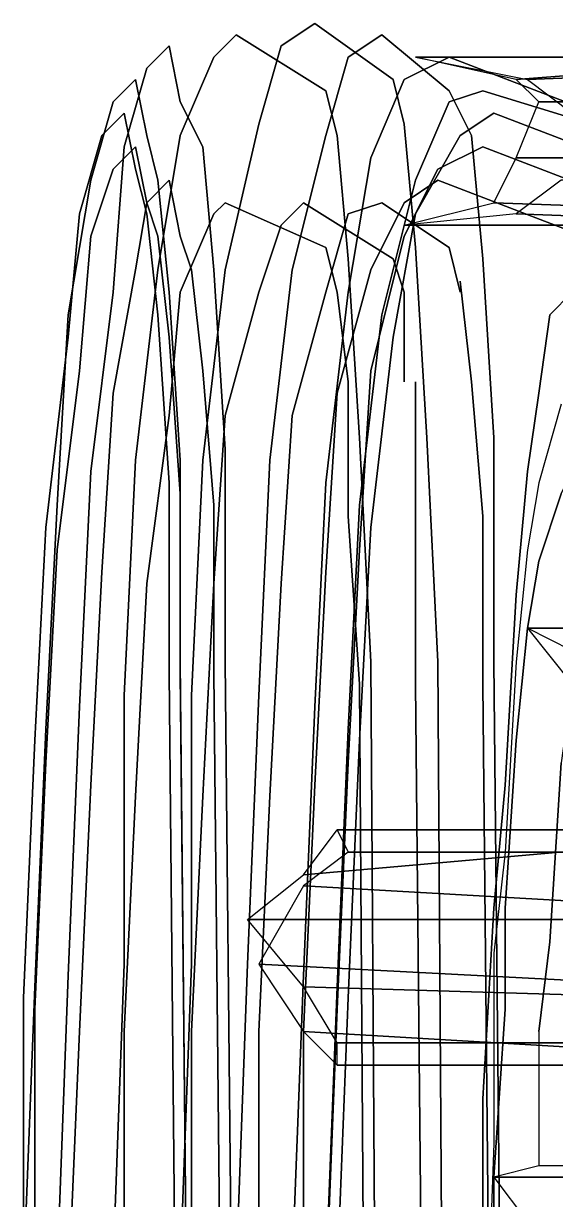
# Model space of a CAD drawing. Extents: x 2173.2 to 2198.9, y 1406.4 to 1430.7.
# Drawn here: x 2174.483 to 2175.968, y 1423.606 to 1426.887 of the extents above; entities that cross this region are included whole.
import ezdxf

# ---------------------------------------------------------------- set-up
doc = ezdxf.new("R2010")
doc.units = 0
doc.layers.add('SEAT', color=5, linetype='Continuous')

msp = doc.modelspace()

# ---------------------------------------------------------------- linework, layer by layer
at = {"layer": 'SEAT'}
for points, invisible_edges in [([(2175.2957, 1426.8874, 19.6562), (2175.202, 1426.8249, 18.8125), (2175.0145, 1426.7937, 18.8125), (2175.077, 1426.8562, 19.6875)], 10), ([(2175.5145, 1426.7312, 23.7188), (2175.2957, 1426.8874, 19.6562), (2175.077, 1426.8562, 19.6875), (2175.327, 1426.6999, 23.7188)], 10), ([(2175.4832, 1426.8562, 19.6562), (2175.3895, 1426.7937, 18.7812), (2175.202, 1426.8249, 18.8125), (2175.2957, 1426.8874, 19.6562)], 10), ([(2175.6707, 1426.6999, 23.6875), (2175.4832, 1426.8562, 19.6562), (2175.2957, 1426.8874, 19.6562), (2175.5145, 1426.7312, 23.7188)], 10), ([(2175.077, 1426.8562, 19.6875), (2175.0145, 1426.7937, 18.8125), (2174.827, 1426.7624, 18.8438), (2174.8895, 1426.8249, 19.6875)], 10), ([(2175.327, 1426.6999, 23.7188), (2175.077, 1426.8562, 19.6875), (2174.8895, 1426.8249, 19.6875), (2174.9207, 1426.6687, 23.75)], 10), ([(2175.6707, 1426.7937, 19.625), (2175.5457, 1426.7312, 18.7812), (2175.3895, 1426.7937, 18.7812), (2175.4832, 1426.8562, 19.6562)], 10), ([(2176.077, 1426.6374, 23.6562), (2175.6707, 1426.7937, 19.625), (2175.4832, 1426.8562, 19.6562), (2175.6707, 1426.6999, 23.6875)], 10), ([(2174.8895, 1426.8249, 19.6875), (2174.827, 1426.7624, 18.8438), (2174.7332, 1426.6687, 18.875), (2174.7957, 1426.7312, 19.6875)], 10), ([(2174.9207, 1426.6687, 23.75), (2174.8895, 1426.8249, 19.6875), (2174.7957, 1426.7312, 19.6875), (2174.827, 1426.5749, 23.75)], 10), ([(2175.202, 1426.8249, 18.8125), (2175.1395, 1426.6062, 17.9688), (2174.9207, 1426.5749, 18), (2175.0145, 1426.7937, 18.8125)], 10), ([(2175.3895, 1426.7937, 18.7812), (2175.327, 1426.5749, 17.9688), (2175.1395, 1426.6062, 17.9688), (2175.202, 1426.8249, 18.8125)], 10), ([(2175.0145, 1426.7937, 18.8125), (2174.9207, 1426.5749, 18), (2174.7645, 1426.5437, 18.0312), (2174.827, 1426.7624, 18.8438)], 10), ([(2175.5457, 1426.7312, 18.7812), (2175.452, 1426.5124, 17.9688), (2175.327, 1426.5749, 17.9688), (2175.3895, 1426.7937, 18.7812)], 10), ([(2175.7645, 1426.6999, 19.625), (2175.6707, 1426.6687, 18.8125), (2175.5457, 1426.7312, 18.7812), (2175.6707, 1426.7937, 19.625)], 10), ([(2176.1707, 1426.5749, 23.6562), (2175.7645, 1426.6999, 19.625), (2175.6707, 1426.7937, 19.625), (2176.077, 1426.6374, 23.6562)], 10), ([(2174.827, 1426.7624, 18.8438), (2174.7645, 1426.5437, 18.0312), (2174.6707, 1426.4499, 18.0625), (2174.7332, 1426.6687, 18.875)], 10), ([(2174.7957, 1426.7312, 19.6875), (2174.7332, 1426.6687, 18.875), (2174.702, 1426.5749, 18.875), (2174.7645, 1426.6374, 19.6875)], 10), ([(2174.827, 1426.5749, 23.75), (2174.7957, 1426.7312, 19.6875), (2174.7645, 1426.6374, 19.6875), (2174.7957, 1426.4812, 23.75)], 10), ([(2175.5457, 1426.6062, 24.3438), (2175.5145, 1426.7312, 23.7188), (2175.327, 1426.6999, 23.7188), (2175.3582, 1426.5749, 24.3438)], 10), ([(2175.6707, 1426.6687, 18.8125), (2175.577, 1426.4499, 18), (2175.452, 1426.5124, 17.9688), (2175.5457, 1426.7312, 18.7812)], 10), ([(2175.7332, 1426.5749, 24.3125), (2175.6707, 1426.6999, 23.6875), (2175.5145, 1426.7312, 23.7188), (2175.5457, 1426.6062, 24.3438)], 10), ([(2175.3582, 1426.5749, 24.3438), (2175.327, 1426.6999, 23.7188), (2174.9207, 1426.6687, 23.75), (2174.9832, 1426.5437, 24.3438)], 10), ([(2175.7957, 1426.6374, 19.625), (2175.702, 1426.5749, 18.8125), (2175.6707, 1426.6687, 18.8125), (2175.7645, 1426.6999, 19.625)], 10), ([(2176.1082, 1426.5124, 24.2812), (2176.077, 1426.6374, 23.6562), (2175.6707, 1426.6999, 23.6875), (2175.7332, 1426.5749, 24.3125)], 10), ([(2176.202, 1426.4812, 23.6562), (2175.7957, 1426.6374, 19.625), (2175.7645, 1426.6999, 19.625), (2176.1707, 1426.5749, 23.6562)], 10), ([(2174.7332, 1426.6687, 18.875), (2174.6707, 1426.4499, 18.0625), (2174.6395, 1426.3562, 18.0938), (2174.702, 1426.5749, 18.875)], 10), ([(2174.9832, 1426.5437, 24.3438), (2174.9207, 1426.6687, 23.75), (2174.827, 1426.5749, 23.75), (2174.8582, 1426.4499, 24.3125)], 10), ([(2175.702, 1426.5749, 18.8125), (2175.577, 1426.3562, 18.0312), (2175.577, 1426.4499, 18), (2175.6707, 1426.6687, 18.8125)], 10), ([(2174.7645, 1426.6374, 19.6875), (2174.702, 1426.5749, 18.875), (2174.7332, 1426.4812, 18.9062), (2174.7957, 1426.5437, 19.6875)], 10), ([(2174.7957, 1426.4812, 23.75), (2174.7645, 1426.6374, 19.6875), (2174.7957, 1426.5437, 19.6875), (2174.827, 1426.3874, 23.75)], 10), ([(2175.7645, 1426.5437, 19.625), (2175.6395, 1426.4812, 18.8438), (2175.702, 1426.5749, 18.8125), (2175.7957, 1426.6374, 19.625)], 10), ([(2176.1707, 1426.3874, 23.6562), (2175.7645, 1426.5437, 19.625), (2175.7957, 1426.6374, 19.625), (2176.202, 1426.4812, 23.6562)], 10), ([(2175.1395, 1426.6062, 17.9688), (2175.0457, 1426.1999, 17.1875), (2174.8582, 1426.1999, 17.2188), (2174.9207, 1426.5749, 18)], 10), ([(2175.327, 1426.5749, 17.9688), (2175.2332, 1426.1999, 17.1875), (2175.0457, 1426.1999, 17.1875), (2175.1395, 1426.6062, 17.9688)], 10), ([(2175.577, 1426.2624, 24.875), (2175.5457, 1426.6062, 24.3438), (2175.3582, 1426.5749, 24.3438), (2175.3895, 1426.2312, 24.875)], 10), ([(2175.7645, 1426.2312, 24.8438), (2175.7332, 1426.5749, 24.3125), (2175.5457, 1426.6062, 24.3438), (2175.577, 1426.2624, 24.875)], 10), ([(2174.702, 1426.5749, 18.875), (2174.6395, 1426.3562, 18.0938), (2174.6707, 1426.2937, 18.125), (2174.7332, 1426.4812, 18.9062)], 10), ([(2174.9207, 1426.5749, 18), (2174.8582, 1426.1999, 17.2188), (2174.7332, 1426.1374, 17.25), (2174.7645, 1426.5437, 18.0312)], 10), ([(2174.8582, 1426.4499, 24.3125), (2174.827, 1426.5749, 23.75), (2174.7957, 1426.4812, 23.75), (2174.827, 1426.3562, 24.2812)], 10), ([(2175.3895, 1426.2312, 24.875), (2175.3582, 1426.5749, 24.3438), (2174.9832, 1426.5437, 24.3438), (2175.0145, 1426.1999, 24.875)], 10), ([(2175.452, 1426.5124, 17.9688), (2175.3895, 1426.1374, 17.2188), (2175.2332, 1426.1999, 17.1875), (2175.327, 1426.5749, 17.9688)], 10), ([(2175.6395, 1426.4812, 18.8438), (2175.5457, 1426.2937, 18.0625), (2175.577, 1426.3562, 18.0312), (2175.702, 1426.5749, 18.8125)], 10), ([(2176.1707, 1426.1999, 24.7812), (2176.1395, 1426.5124, 24.2812), (2175.7332, 1426.5749, 24.3125), (2175.7645, 1426.2312, 24.8438)], 10), ([(2174.7645, 1426.5437, 18.0312), (2174.7332, 1426.1374, 17.25), (2174.6082, 1426.0749, 17.3125), (2174.6707, 1426.4499, 18.0625)], 10), ([(2174.7957, 1426.5437, 19.6875), (2174.7332, 1426.4812, 18.9062), (2174.827, 1426.3874, 18.9062), (2174.8895, 1426.4499, 19.6875)], 10), ([(2174.827, 1426.3874, 23.75), (2174.7957, 1426.5437, 19.6875), (2174.8895, 1426.4499, 19.6875), (2174.9207, 1426.2937, 23.7188)], 10), ([(2175.0145, 1426.1999, 24.875), (2174.9832, 1426.5437, 24.3438), (2174.8582, 1426.4499, 24.3125), (2174.8895, 1426.1374, 24.8125)], 10), ([(2175.6395, 1426.4499, 19.625), (2175.5457, 1426.3874, 18.8438), (2175.6395, 1426.4812, 18.8438), (2175.7645, 1426.5437, 19.625)], 10), ([(2176.0457, 1426.2937, 23.6562), (2175.6395, 1426.4499, 19.625), (2175.7645, 1426.5437, 19.625), (2176.1707, 1426.3874, 23.6562)], 10), ([(2175.577, 1426.4499, 18), (2175.4832, 1426.0749, 17.25), (2175.3895, 1426.1374, 17.2188), (2175.452, 1426.5124, 17.9688)], 10), ([(2174.7332, 1426.4812, 18.9062), (2174.6707, 1426.2937, 18.125), (2174.7957, 1426.1999, 18.1562), (2174.827, 1426.3874, 18.9062)], 10), ([(2174.827, 1426.3562, 24.2812), (2174.7957, 1426.4812, 23.75), (2174.827, 1426.3874, 23.75), (2174.8582, 1426.2937, 24.25)], 10), ([(2175.5457, 1426.3874, 18.8438), (2175.452, 1426.1999, 18.0938), (2175.5457, 1426.2937, 18.0625), (2175.6395, 1426.4812, 18.8438)], 10), ([(2174.6707, 1426.4499, 18.0625), (2174.6082, 1426.0749, 17.3125), (2174.6082, 1426.0124, 17.375), (2174.6395, 1426.3562, 18.0938)], 10), ([(2174.8895, 1426.4499, 19.6875), (2174.827, 1426.3874, 18.9062), (2175.0145, 1426.3562, 18.9062), (2175.0457, 1426.3874, 19.6562)], 10), ([(2174.8895, 1426.1374, 24.8125), (2174.8582, 1426.4499, 24.3125), (2174.827, 1426.3562, 24.2812), (2174.8582, 1426.0749, 24.7812)], 10), ([(2174.9207, 1426.2937, 23.7188), (2174.8895, 1426.4499, 19.6875), (2175.0457, 1426.3874, 19.6562), (2175.327, 1426.2624, 23.6875)], 10), ([(2175.4832, 1426.3874, 19.625), (2175.3895, 1426.3562, 18.875), (2175.5457, 1426.3874, 18.8438), (2175.6395, 1426.4499, 19.625)], 10), ([(2175.577, 1426.3562, 18.0312), (2175.5145, 1426.0124, 17.3125), (2175.4832, 1426.0749, 17.25), (2175.577, 1426.4499, 18)], 10), ([(2175.6707, 1426.2624, 23.6875), (2175.4832, 1426.3874, 19.625), (2175.6395, 1426.4499, 19.625), (2176.0457, 1426.2937, 23.6562)], 10), ([(2174.827, 1426.3874, 18.9062), (2174.7957, 1426.1999, 18.1562), (2174.9207, 1426.1374, 18.1562), (2175.0145, 1426.3562, 18.9062)], 10), ([(2174.8582, 1426.2937, 24.25), (2174.827, 1426.3874, 23.75), (2174.9207, 1426.2937, 23.7188), (2174.952, 1426.1999, 24.2188)], 10), ([(2175.0457, 1426.3874, 19.6562), (2175.0145, 1426.3562, 18.9062), (2175.202, 1426.3249, 18.875), (2175.2645, 1426.3874, 19.6562)], 10), ([(2175.327, 1426.2624, 23.6875), (2175.0457, 1426.3874, 19.6562), (2175.2645, 1426.3874, 19.6562), (2175.5145, 1426.2312, 23.6875)], 10), ([(2175.2645, 1426.3874, 19.6562), (2175.202, 1426.3249, 18.875), (2175.3895, 1426.3562, 18.875), (2175.4832, 1426.3874, 19.625)], 10), ([(2175.5145, 1426.2312, 23.6875), (2175.2645, 1426.3874, 19.6562), (2175.4832, 1426.3874, 19.625), (2175.6707, 1426.2624, 23.6875)], 10), ([(2175.3895, 1426.3562, 18.875), (2175.327, 1426.1374, 18.125), (2175.452, 1426.1999, 18.0938), (2175.5457, 1426.3874, 18.8438)], 10), ([(2174.6395, 1426.3562, 18.0938), (2174.6082, 1426.0124, 17.375), (2174.6395, 1425.9187, 17.4062), (2174.6707, 1426.2937, 18.125)], 10), ([(2174.8582, 1426.0749, 24.7812), (2174.827, 1426.3562, 24.2812), (2174.8582, 1426.2937, 24.25), (2174.8895, 1426.0124, 24.7188)], 10), ([(2175.0145, 1426.3562, 18.9062), (2174.9207, 1426.1374, 18.1562), (2175.1395, 1426.1374, 18.1562), (2175.202, 1426.3249, 18.875)], 10), ([(2175.202, 1426.3249, 18.875), (2175.1395, 1426.1374, 18.1562), (2175.327, 1426.1374, 18.125), (2175.3895, 1426.3562, 18.875)], 10), ([(2175.5457, 1426.2937, 18.0625), (2175.452, 1425.9187, 17.3438), (2175.5145, 1426.0124, 17.3125), (2175.577, 1426.3562, 18.0312)], 10), ([(2174.6707, 1426.2937, 18.125), (2174.6395, 1425.9187, 17.4062), (2174.7332, 1425.8562, 17.4375), (2174.7957, 1426.1999, 18.1562)], 10), ([(2174.8895, 1426.0124, 24.7188), (2174.8582, 1426.2937, 24.25), (2174.952, 1426.1999, 24.2188), (2174.9832, 1425.9187, 24.625)], 10), ([(2174.952, 1426.1999, 24.2188), (2174.9207, 1426.2937, 23.7188), (2175.327, 1426.2624, 23.6875), (2175.3582, 1426.1374, 24.1562)], 10), ([(2175.3582, 1426.1374, 24.1562), (2175.327, 1426.2624, 23.6875), (2175.5145, 1426.2312, 23.6875), (2175.5457, 1426.1374, 24.1562)], 10), ([(2175.452, 1426.1999, 18.0938), (2175.3582, 1425.8562, 17.4062), (2175.452, 1425.9187, 17.3438), (2175.5457, 1426.2937, 18.0625)], 10), ([(2175.6082, 1425.7312, 25.2812), (2175.577, 1426.2624, 24.875), (2175.3895, 1426.2312, 24.875), (2175.4207, 1425.7312, 25.2812)], 10), ([(2175.5457, 1426.1374, 24.1562), (2175.5145, 1426.2312, 23.6875), (2175.6707, 1426.2624, 23.6875), (2175.702, 1426.1374, 24.1562)], 10), ([(2175.7957, 1425.7312, 25.25), (2175.7645, 1426.2312, 24.8438), (2175.577, 1426.2624, 24.875), (2175.6082, 1425.7312, 25.2812)], 10), ([(2175.702, 1426.1374, 24.1562), (2175.6707, 1426.2624, 23.6875), (2176.0457, 1426.2937, 23.6562), (2176.1082, 1426.1999, 24.125)], 10), ([(2175.4207, 1425.7312, 25.2812), (2175.3895, 1426.2312, 24.875), (2175.0145, 1426.1999, 24.875), (2175.0457, 1425.6999, 25.25)], 10), ([(2176.1707, 1425.6999, 25.1562), (2176.1707, 1426.1999, 24.7812), (2175.7645, 1426.2312, 24.8438), (2175.7957, 1425.7312, 25.25)], 10), ([(2174.8582, 1426.1999, 17.2188), (2174.7957, 1425.6687, 16.5312), (2174.6707, 1425.6374, 16.5938), (2174.7332, 1426.1374, 17.25)], 10), ([(2174.7957, 1426.1999, 18.1562), (2174.7332, 1425.8562, 17.4375), (2174.8895, 1425.7937, 17.4688), (2174.9207, 1426.1374, 18.1562)], 10), ([(2175.0457, 1426.1999, 17.1875), (2174.9832, 1425.6687, 16.5312), (2174.7957, 1425.6687, 16.5312), (2174.8582, 1426.1999, 17.2188)], 10), ([(2175.0457, 1425.6999, 25.25), (2175.0145, 1426.1999, 24.875), (2174.8895, 1426.1374, 24.8125), (2174.9207, 1425.6687, 25.1875)], 10), ([(2174.9832, 1425.9187, 24.625), (2174.952, 1426.1999, 24.2188), (2175.3582, 1426.1374, 24.1562), (2175.3895, 1425.8874, 24.5625)], 10), ([(2175.2332, 1426.1999, 17.1875), (2175.1707, 1425.6687, 16.5312), (2174.9832, 1425.6687, 16.5312), (2175.0457, 1426.1999, 17.1875)], 10), ([(2175.3895, 1426.1374, 17.2188), (2175.327, 1425.6062, 16.5625), (2175.1707, 1425.6687, 16.5312), (2175.2332, 1426.1999, 17.1875)], 10), ([(2175.327, 1426.1374, 18.125), (2175.2332, 1425.7937, 17.4375), (2175.3582, 1425.8562, 17.4062), (2175.452, 1426.1999, 18.0938)], 10), ([(2175.7332, 1425.8874, 24.5625), (2175.702, 1426.1687, 24.1562), (2176.1082, 1426.1999, 24.125), (2176.1082, 1425.9187, 24.5625)], 10), ([(2175.5457, 1425.8874, 24.5625), (2175.5457, 1426.1374, 24.1562), (2175.702, 1426.1687, 24.1562), (2175.7332, 1425.8874, 24.5625)], 10), ([(2174.7332, 1426.1374, 17.25), (2174.6707, 1425.6374, 16.5938), (2174.577, 1425.5437, 16.6562), (2174.6082, 1426.0749, 17.3125)], 10), ([(2174.9207, 1425.6687, 25.1875), (2174.8895, 1426.1374, 24.8125), (2174.8582, 1426.0749, 24.7812), (2174.8895, 1425.6062, 25.0938)], 10), ([(2174.9207, 1426.1374, 18.1562), (2174.8895, 1425.7937, 17.4688), (2175.0457, 1425.7937, 17.4688), (2175.1395, 1426.1374, 18.1562)], 10), ([(2175.1395, 1426.1374, 18.1562), (2175.0457, 1425.7937, 17.4688), (2175.2332, 1425.7937, 17.4375), (2175.327, 1426.1374, 18.125)], 10), ([(2175.4832, 1426.0749, 17.25), (2175.4207, 1425.5437, 16.5938), (2175.327, 1425.6062, 16.5625), (2175.3895, 1426.1374, 17.2188)], 10), ([(2175.3895, 1425.8874, 24.5625), (2175.3582, 1426.1374, 24.1562), (2175.5457, 1426.1374, 24.1562), (2175.5457, 1425.8874, 24.5625)], 10), ([(2175.952, 1426.0749, 18.7812), (2175.9832, 1425.5749, 18.8438), (2176.0145, 1425.6374, 19.3438), (2176.0145, 1426.1374, 19.375)], 5), ([(2176.452, 1426.0749, 18.75), (2175.952, 1426.0749, 18.7812), (2176.0145, 1426.1374, 19.375), (2176.5145, 1426.1374, 19.3438)], 5), ([(2174.6082, 1426.0749, 17.3125), (2174.577, 1425.5437, 16.6562), (2174.5457, 1425.4812, 16.7188), (2174.6082, 1426.0124, 17.375)], 10), ([(2174.8895, 1425.6062, 25.0938), (2174.8582, 1426.0749, 24.7812), (2174.8895, 1426.0124, 24.7188), (2174.9207, 1425.5749, 25.0312)], 10), ([(2175.5145, 1426.0124, 17.3125), (2175.452, 1425.4812, 16.6562), (2175.4207, 1425.5437, 16.5938), (2175.4832, 1426.0749, 17.25)], 10), ([(2175.9207, 1425.8562, 18.0625), (2175.9207, 1425.3874, 18.2188), (2175.9832, 1425.5749, 18.8438), (2175.952, 1426.0749, 18.7812)], 5), ([(2176.4207, 1425.8562, 18.0312), (2175.9207, 1425.8562, 18.0625), (2175.952, 1426.0749, 18.7812), (2176.452, 1426.0749, 18.75)], 5), ([(2174.6082, 1426.0124, 17.375), (2174.5457, 1425.4812, 16.7188), (2174.577, 1425.4187, 16.7812), (2174.6395, 1425.9187, 17.4062)], 10), ([(2174.9207, 1425.5749, 25.0312), (2174.8895, 1426.0124, 24.7188), (2174.9832, 1425.9187, 24.625), (2175.0145, 1425.5437, 24.9375)], 10), ([(2175.452, 1425.9187, 17.3438), (2175.4207, 1425.4187, 16.7188), (2175.452, 1425.4812, 16.6562), (2175.5145, 1426.0124, 17.3125)], 10), ([(2174.6395, 1425.9187, 17.4062), (2174.577, 1425.4187, 16.7812), (2174.702, 1425.3562, 16.8438), (2174.7332, 1425.8562, 17.4375)], 10), ([(2175.0145, 1425.5437, 24.9375), (2174.9832, 1425.9187, 24.625), (2175.3895, 1425.8874, 24.5625), (2175.3895, 1425.5124, 24.875)], 10), ([(2175.3582, 1425.8562, 17.4062), (2175.327, 1425.3562, 16.7812), (2175.4207, 1425.4187, 16.7188), (2175.452, 1425.9187, 17.3438)], 10), ([(2175.7645, 1425.5124, 24.8438), (2175.7332, 1425.8874, 24.5625), (2176.1082, 1425.9187, 24.5625), (2176.1395, 1425.5437, 24.8438)], 10), ([(2175.3895, 1425.5124, 24.875), (2175.3895, 1425.8874, 24.5625), (2175.577, 1425.8874, 24.5625), (2175.577, 1425.5124, 24.8438)], 10), ([(2175.577, 1425.5124, 24.8438), (2175.577, 1425.8874, 24.5625), (2175.7332, 1425.8874, 24.5625), (2175.7645, 1425.5124, 24.8438)], 10), ([(2174.7332, 1425.8562, 17.4375), (2174.702, 1425.3562, 16.8438), (2174.827, 1425.3249, 16.875), (2174.8895, 1425.7937, 17.4688)], 10), ([(2175.2332, 1425.7937, 17.4375), (2175.202, 1425.3249, 16.8438), (2175.327, 1425.3562, 16.7812), (2175.3582, 1425.8562, 17.4062)], 10), ([(2176.3895, 1425.6374, 17.5938), (2175.8895, 1425.6374, 17.625), (2175.9207, 1425.8562, 18.0625), (2176.4207, 1425.8562, 18.0312)], 5), ([(2175.8895, 1425.6374, 17.625), (2175.8895, 1425.1999, 17.8438), (2175.9207, 1425.3874, 18.2188), (2175.9207, 1425.8562, 18.0625)], 5), ([(2175.9207, 1425.6062, 18.125), (2175.9207, 1425.3874, 18.2188), (2175.9832, 1425.5749, 18.8438), (2175.9832, 1425.8249, 18.8125)], 5), ([(2174.8895, 1425.7937, 17.4688), (2174.827, 1425.3249, 16.875), (2175.0145, 1425.3249, 16.875), (2175.0457, 1425.7937, 17.4688)], 10), ([(2175.0457, 1425.7937, 17.4688), (2175.0145, 1425.3249, 16.875), (2175.202, 1425.3249, 16.8438), (2175.2332, 1425.7937, 17.4375)], 10), ([(2175.452, 1425.1062, 25.4688), (2175.4207, 1425.7312, 25.2812), (2175.0457, 1425.6999, 25.25), (2175.0457, 1425.1062, 25.4375)], 10), ([(2175.6395, 1425.1062, 25.4688), (2175.6082, 1425.7312, 25.2812), (2175.4207, 1425.7312, 25.2812), (2175.452, 1425.1062, 25.4688)], 10), ([(2175.7957, 1425.1062, 25.4375), (2175.7957, 1425.7312, 25.25), (2175.6082, 1425.7312, 25.2812), (2175.6395, 1425.1062, 25.4688)], 10), ([(2176.202, 1425.1062, 25.3438), (2176.1707, 1425.6999, 25.1562), (2175.7957, 1425.7312, 25.25), (2175.7957, 1425.1062, 25.4375)], 10), ([(2175.0457, 1425.1062, 25.4375), (2175.0457, 1425.6999, 25.25), (2174.9207, 1425.6687, 25.1875), (2174.9207, 1425.1062, 25.3438)], 10), ([(2174.7957, 1425.6687, 16.5312), (2174.7645, 1425.0124, 16), (2174.6395, 1424.9812, 16.0312), (2174.6707, 1425.6374, 16.5938)], 10), ([(2174.9832, 1425.6687, 16.5312), (2174.952, 1425.0124, 15.9688), (2174.7645, 1425.0124, 16), (2174.7957, 1425.6687, 16.5312)], 10), ([(2174.9207, 1425.1062, 25.3438), (2174.9207, 1425.6687, 25.1875), (2174.8895, 1425.6062, 25.0938), (2174.8895, 1425.0749, 25.2812)], 10), ([(2175.1707, 1425.6687, 16.5312), (2175.1395, 1425.0124, 15.9688), (2174.952, 1425.0124, 15.9688), (2174.9832, 1425.6687, 16.5312)], 10), ([(2175.327, 1425.6062, 16.5625), (2175.2957, 1424.9812, 16), (2175.1395, 1425.0124, 15.9688), (2175.1707, 1425.6687, 16.5312)], 10), ([(2174.6707, 1425.6374, 16.5938), (2174.6395, 1424.9812, 16.0312), (2174.5457, 1424.9187, 16.125), (2174.577, 1425.5437, 16.6562)], 10), ([(2174.8895, 1425.0749, 25.2812), (2174.8895, 1425.6062, 25.0938), (2174.9207, 1425.5749, 25.0312), (2174.9207, 1425.0749, 25.1875)], 10), ([(2175.4207, 1425.5437, 16.5938), (2175.3895, 1424.9187, 16.0625), (2175.2957, 1424.9812, 16), (2175.327, 1425.6062, 16.5625)], 10), ([(2175.8582, 1425.2937, 17.1562), (2175.8582, 1424.8874, 17.4375), (2175.8895, 1425.1999, 17.8438), (2175.8895, 1425.6374, 17.625)], 5), ([(2176.3582, 1425.2937, 17.125), (2175.8582, 1425.2937, 17.1562), (2175.8895, 1425.6374, 17.625), (2176.3895, 1425.6374, 17.5938)], 5), ([(2175.8895, 1425.4187, 17.75), (2175.8895, 1425.1999, 17.8438), (2175.9207, 1425.3874, 18.2188), (2175.9207, 1425.6062, 18.125)], 5), ([(2174.9207, 1425.0749, 25.1875), (2174.9207, 1425.5749, 25.0312), (2175.0145, 1425.5437, 24.9375), (2175.0145, 1425.0749, 25.0938)], 10), ([(2175.9207, 1425.3874, 18.2188), (2177.4207, 1425.3874, 18.0938), (2177.452, 1425.5749, 18.75), (2175.9832, 1425.5749, 18.8438)], 5), ([(2175.9207, 1425.3874, 18.2188), (2175.9832, 1425.5749, 18.8438), (2196.2332, 1425.5749, 18.8438), (2196.2645, 1425.3874, 18.2188)], 10), ([(2176.077, 1425.4812, 18.875), (2175.9832, 1425.5749, 18.8438), (2175.9207, 1425.3874, 18.2188), (2176.0145, 1425.2937, 18.25)], 5), ([(2174.577, 1425.5437, 16.6562), (2174.5457, 1424.9187, 16.125), (2174.5145, 1424.8874, 16.1875), (2174.5457, 1425.4812, 16.7188)], 10), ([(2175.0145, 1425.0749, 25.0938), (2175.0145, 1425.5437, 24.9375), (2175.3895, 1425.5124, 24.875), (2175.4207, 1425.0437, 25)], 10), ([(2175.452, 1425.4812, 16.6562), (2175.4207, 1424.8874, 16.125), (2175.3895, 1424.9187, 16.0625), (2175.4207, 1425.5437, 16.5938)], 10), ([(2175.7645, 1425.0437, 24.9688), (2175.7645, 1425.5124, 24.8438), (2176.1395, 1425.5437, 24.8438), (2176.1395, 1425.0749, 25)], 10), ([(2175.4207, 1425.0437, 25), (2175.3895, 1425.5124, 24.875), (2175.577, 1425.5124, 24.8438), (2175.577, 1425.0437, 24.9688)], 10), ([(2175.577, 1425.0437, 24.9688), (2175.577, 1425.5124, 24.8438), (2175.7645, 1425.5124, 24.8438), (2175.7645, 1425.0437, 24.9688)], 10), ([(2174.5457, 1425.4812, 16.7188), (2174.5145, 1424.8874, 16.1875), (2174.5457, 1424.8249, 16.25), (2174.577, 1425.4187, 16.7812)], 10), ([(2175.4207, 1425.4187, 16.7188), (2175.3895, 1424.8249, 16.2188), (2175.4207, 1424.8874, 16.125), (2175.452, 1425.4812, 16.6562)], 10), ([(2174.577, 1425.4187, 16.7812), (2174.5457, 1424.8249, 16.25), (2174.6707, 1424.7624, 16.3438), (2174.702, 1425.3562, 16.8438)], 10), ([(2175.327, 1425.3562, 16.7812), (2175.2957, 1424.7624, 16.2812), (2175.3895, 1424.8249, 16.2188), (2175.4207, 1425.4187, 16.7188)], 10), ([(2175.8582, 1425.1062, 17.3125), (2175.8582, 1424.8874, 17.4375), (2175.8895, 1425.1999, 17.8438), (2175.8895, 1425.4187, 17.75)], 5), ([(2175.8895, 1425.1999, 17.8438), (2177.3895, 1425.1999, 17.75), (2177.4207, 1425.3874, 18.0938), (2175.9207, 1425.3874, 18.2188)], 5), ([(2196.2645, 1425.3874, 18.2188), (2196.2957, 1425.1999, 17.8438), (2175.8895, 1425.1999, 17.8438), (2175.9207, 1425.3874, 18.2188)], 8), ([(2175.9207, 1425.3874, 18.2188), (2176.0145, 1425.2937, 18.25), (2176.0145, 1425.1374, 18), (2175.8895, 1425.1999, 17.8438)], 1), ([(2174.702, 1425.3562, 16.8438), (2174.6707, 1424.7624, 16.3438), (2174.7957, 1424.7312, 16.375), (2174.827, 1425.3249, 16.875)], 10), ([(2175.202, 1425.3249, 16.8438), (2175.1707, 1424.7312, 16.3438), (2175.2957, 1424.7624, 16.2812), (2175.327, 1425.3562, 16.7812)], 10), ([(2174.827, 1425.3249, 16.875), (2174.7957, 1424.7312, 16.375), (2174.9832, 1424.7312, 16.375), (2175.0145, 1425.3249, 16.875)], 10), ([(2175.0145, 1425.3249, 16.875), (2174.9832, 1424.7312, 16.375), (2175.1707, 1424.7312, 16.3438), (2175.202, 1425.3249, 16.8438)], 10), ([(2176.327, 1424.7624, 16.5625), (2175.827, 1424.7624, 16.625), (2175.8582, 1425.2937, 17.1562), (2176.3582, 1425.2937, 17.125)], 5), ([(2175.827, 1424.7624, 16.625), (2175.827, 1424.4187, 16.9688), (2175.8582, 1424.8874, 17.4375), (2175.8582, 1425.2937, 17.1562)], 5), ([(2175.8582, 1424.8874, 17.4375), (2177.3582, 1424.8874, 17.3438), (2177.3895, 1425.1999, 17.75), (2175.8895, 1425.1999, 17.8438)], 5), ([(2175.8582, 1424.8874, 17.4375), (2175.8895, 1425.1999, 17.8438), (2196.2957, 1425.1999, 17.8438), (2196.327, 1424.8874, 17.4375)], 8), ([(2175.8895, 1425.1999, 17.8438), (2176.0145, 1425.0437, 17.8438), (2175.9832, 1424.8249, 17.5), (2175.8582, 1424.8874, 17.4375)], 4), ([(2175.0145, 1415.6687, 26.5), (2174.9207, 1425.1062, 25.3438), (2174.8895, 1425.0749, 25.2812), (2174.9832, 1415.6687, 26.4375)], 10), ([(2175.1395, 1415.6687, 26.5938), (2175.0457, 1425.1062, 25.4375), (2174.9207, 1425.1062, 25.3438), (2175.0145, 1415.6687, 26.5)], 10), ([(2175.5145, 1415.6999, 26.625), (2175.452, 1425.1062, 25.4688), (2175.0457, 1425.1062, 25.4375), (2175.1395, 1415.6687, 26.5938)], 10), ([(2175.6395, 1425.1062, 25.4688), (2175.452, 1425.1062, 25.4688), (2175.5145, 1415.6999, 26.625), (2175.702, 1415.6999, 26.625)], 5), ([(2175.8895, 1415.6999, 26.5938), (2175.7957, 1425.1062, 25.4375), (2175.6395, 1425.1062, 25.4688), (2175.702, 1415.6999, 26.625)], 10), ([(2176.2645, 1415.6687, 26.5), (2176.202, 1425.1062, 25.3438), (2175.7957, 1425.1062, 25.4375), (2175.8895, 1415.6999, 26.5938)], 10), ([(2175.827, 1424.5749, 16.7812), (2175.827, 1424.4187, 16.9688), (2175.8582, 1424.8874, 17.4375), (2175.8582, 1425.1062, 17.3125)], 5), ([(2174.9832, 1415.6687, 26.4375), (2174.8895, 1425.0749, 25.2812), (2174.9207, 1425.0749, 25.1875), (2175.0145, 1415.6374, 26.3438)], 10), ([(2175.0145, 1415.6374, 26.3438), (2174.9207, 1425.0749, 25.1875), (2175.0145, 1425.0749, 25.0938), (2175.1082, 1415.6374, 26.25)], 10), ([(2175.1082, 1415.6374, 26.25), (2175.0145, 1425.0749, 25.0938), (2175.4207, 1425.0437, 25), (2175.4832, 1415.6374, 26.1562)], 10), ([(2175.8582, 1415.6374, 26.125), (2175.7645, 1425.0437, 24.9688), (2176.1395, 1425.0749, 25), (2176.2332, 1415.6374, 26.1562)], 10), ([(2175.4832, 1415.6374, 26.1562), (2175.4207, 1425.0437, 25), (2175.577, 1425.0437, 24.9688), (2175.6707, 1415.6374, 26.125)], 10), ([(2175.6707, 1415.6374, 26.125), (2175.577, 1425.0437, 24.9688), (2175.7645, 1425.0437, 24.9688), (2175.8582, 1415.6374, 26.125)], 10), ([(2174.7645, 1425.0124, 16), (2174.7645, 1424.2624, 15.5625), (2174.6082, 1424.2312, 15.625), (2174.6395, 1424.9812, 16.0312)], 10), ([(2174.952, 1425.0124, 15.9688), (2174.952, 1424.2624, 15.5312), (2174.7645, 1424.2624, 15.5625), (2174.7645, 1425.0124, 16)], 10), ([(2175.1395, 1425.0124, 15.9688), (2175.1082, 1424.2624, 15.5312), (2174.952, 1424.2624, 15.5312), (2174.952, 1425.0124, 15.9688)], 10), ([(2175.2957, 1424.9812, 16), (2175.2645, 1424.2312, 15.5938), (2175.1082, 1424.2624, 15.5312), (2175.1395, 1425.0124, 15.9688)], 10), ([(2174.6395, 1424.9812, 16.0312), (2174.6082, 1424.2312, 15.625), (2174.5145, 1424.1999, 15.7188), (2174.5457, 1424.9187, 16.125)], 10), ([(2175.3895, 1424.9187, 16.0625), (2175.3582, 1424.1999, 15.6562), (2175.2645, 1424.2312, 15.5938), (2175.2957, 1424.9812, 16)], 10), ([(2174.5457, 1424.9187, 16.125), (2174.5145, 1424.1999, 15.7188), (2174.4832, 1424.1687, 15.7812), (2174.5145, 1424.8874, 16.1875)], 10), ([(2175.4207, 1424.8874, 16.125), (2175.3895, 1424.1687, 15.7188), (2175.3582, 1424.1999, 15.6562), (2175.3895, 1424.9187, 16.0625)], 10), ([(2174.5145, 1424.8874, 16.1875), (2174.4832, 1424.1687, 15.7812), (2174.5145, 1424.1374, 15.875), (2174.5457, 1424.8249, 16.25)], 10), ([(2175.3895, 1424.8249, 16.2188), (2175.3582, 1424.1374, 15.8125), (2175.3895, 1424.1687, 15.7188), (2175.4207, 1424.8874, 16.125)], 10), ([(2175.827, 1424.4187, 16.9688), (2177.327, 1424.4187, 16.875), (2177.3582, 1424.8874, 17.3438), (2175.8582, 1424.8874, 17.4375)], 5), ([(2175.827, 1424.4187, 16.9688), (2175.8582, 1424.8874, 17.4375), (2196.327, 1424.8874, 17.4375), (2196.3582, 1424.4187, 16.9688)], 10), ([(2175.9832, 1424.8249, 17.5), (2175.8582, 1424.8874, 17.4375), (2175.827, 1424.4187, 16.9688), (2175.952, 1424.3249, 17.0312)], 5), ([(2174.5457, 1424.8249, 16.25), (2174.5145, 1424.1374, 15.875), (2174.6395, 1424.0749, 15.9375), (2174.6707, 1424.7624, 16.3438)], 10), ([(2175.2957, 1424.7624, 16.2812), (2175.2645, 1424.0749, 15.9062), (2175.3582, 1424.1374, 15.8125), (2175.3895, 1424.8249, 16.2188)], 10), ([(2175.9832, 1424.8249, 17.5), (2175.952, 1424.3249, 17.0312), (2196.2645, 1424.3249, 17.0312), (2196.2332, 1424.8249, 17.5)], 10), ([(2174.6707, 1424.7624, 16.3438), (2174.6395, 1424.0749, 15.9375), (2174.7645, 1424.0749, 16), (2174.7957, 1424.7312, 16.375)], 10), ([(2175.1707, 1424.7312, 16.3438), (2175.1395, 1424.0749, 15.9688), (2175.2645, 1424.0749, 15.9062), (2175.2957, 1424.7624, 16.2812)], 10), ([(2175.827, 1424.7624, 16.625), (2176.327, 1424.7624, 16.5625), (2176.2957, 1424.4187, 16.3438), (2175.7957, 1424.4187, 16.375)], 5), ([(2175.7957, 1424.4187, 16.375), (2175.827, 1424.1374, 16.7812), (2175.827, 1424.4187, 16.9688), (2175.827, 1424.7624, 16.625)], 5), ([(2174.7957, 1424.7312, 16.375), (2174.7645, 1424.0749, 16), (2174.952, 1424.0749, 16), (2174.9832, 1424.7312, 16.375)], 10), ([(2174.9832, 1424.7312, 16.375), (2174.952, 1424.0749, 16), (2175.1395, 1424.0749, 15.9688), (2175.1707, 1424.7312, 16.3438)], 10), ([(2175.7957, 1424.2937, 16.5938), (2175.827, 1424.1374, 16.7812), (2175.827, 1424.4187, 16.9688), (2175.827, 1424.5749, 16.7812)], 5), ([(2175.7645, 1423.8874, 16.0938), (2175.7957, 1423.6687, 16.5625), (2175.827, 1424.1374, 16.7812), (2175.7957, 1424.4187, 16.375)], 5), ([(2175.7957, 1424.4187, 16.375), (2176.2957, 1424.4187, 16.3438), (2176.2645, 1423.8874, 16.0625), (2175.7645, 1423.8874, 16.0938)], 5), ([(2175.827, 1424.1374, 16.7812), (2175.827, 1424.4187, 16.9688), (2196.3582, 1424.4187, 16.9688), (2196.3582, 1424.1374, 16.7812)], 10), ([(2175.952, 1424.3249, 17.0312), (2175.827, 1424.4187, 16.9688), (2175.827, 1424.1374, 16.7812), (2175.9207, 1424.0749, 16.875)], 5), ([(2175.827, 1424.1374, 16.7812), (2177.327, 1424.1374, 16.6875), (2177.327, 1424.4187, 16.875), (2175.827, 1424.4187, 16.9688)], 5), ([(2175.7957, 1423.7624, 16.3438), (2175.7957, 1423.6687, 16.5625), (2175.827, 1424.1374, 16.7812), (2175.7957, 1424.2937, 16.5938)], 5), ([(2175.952, 1424.3249, 17.0312), (2175.9207, 1424.0749, 16.875), (2196.2645, 1424.1062, 16.875), (2196.2645, 1424.3249, 17.0312)], 10), ([(2174.7645, 1424.2624, 15.5625), (2174.7332, 1423.4187, 15.3125), (2174.577, 1423.4187, 15.375), (2174.6082, 1424.2312, 15.625)], 10), ([(2174.952, 1424.2624, 15.5312), (2174.9207, 1423.4187, 15.2812), (2174.7332, 1423.4187, 15.3125), (2174.7645, 1424.2624, 15.5625)], 10), ([(2175.1082, 1424.2624, 15.5312), (2175.077, 1423.4187, 15.2812), (2174.9207, 1423.4187, 15.2812), (2174.952, 1424.2624, 15.5312)], 10), ([(2175.2645, 1424.2312, 15.5938), (2175.2332, 1423.4187, 15.3438), (2175.077, 1423.4187, 15.2812), (2175.1082, 1424.2624, 15.5312)], 10), ([(2174.6082, 1424.2312, 15.625), (2174.577, 1423.4187, 15.375), (2174.4832, 1423.3874, 15.4688), (2174.5145, 1424.1999, 15.7188)], 10), ([(2175.3582, 1424.1999, 15.6562), (2175.327, 1423.3874, 15.4062), (2175.2332, 1423.4187, 15.3438), (2175.2645, 1424.2312, 15.5938)], 10), ([(2174.5145, 1424.1999, 15.7188), (2174.4832, 1423.3874, 15.4688), (2174.4832, 1423.3874, 15.5625), (2174.4832, 1424.1687, 15.7812)], 10), ([(2175.3895, 1424.1687, 15.7188), (2175.3582, 1423.3874, 15.5), (2175.327, 1423.3874, 15.4062), (2175.3582, 1424.1999, 15.6562)], 10), ([(2174.4832, 1424.1687, 15.7812), (2174.4832, 1423.3874, 15.5625), (2174.5145, 1423.3562, 15.625), (2174.5145, 1424.1374, 15.875)], 10), ([(2175.3582, 1424.1374, 15.8125), (2175.327, 1423.3562, 15.5625), (2175.3582, 1423.3874, 15.5), (2175.3895, 1424.1687, 15.7188)], 10), ([(2174.5145, 1424.1374, 15.875), (2174.5145, 1423.3562, 15.625), (2174.6082, 1423.3562, 15.7188), (2174.6395, 1424.0749, 15.9375)], 10), ([(2175.2645, 1424.0749, 15.9062), (2175.2645, 1423.3562, 15.6562), (2175.327, 1423.3562, 15.5625), (2175.3582, 1424.1374, 15.8125)], 10), ([(2196.3582, 1424.1374, 16.7812), (2196.3895, 1423.6687, 16.5625), (2175.7957, 1423.6687, 16.5625), (2175.827, 1424.1374, 16.7812)], 8), ([(2175.827, 1424.1374, 16.7812), (2175.9207, 1424.0749, 16.875), (2175.9207, 1423.6999, 16.6875), (2175.7957, 1423.6687, 16.5625)], 1), ([(2175.7957, 1423.6687, 16.5625), (2177.2957, 1423.6687, 16.4375), (2177.327, 1424.1374, 16.6875), (2175.827, 1424.1374, 16.7812)], 5), ([(2196.2957, 1423.6999, 16.6875), (2196.2645, 1424.1062, 16.875), (2175.9207, 1424.0749, 16.875), (2175.9207, 1423.6999, 16.6875)], 10), ([(2174.6395, 1424.0749, 15.9375), (2174.6082, 1423.3562, 15.7188), (2174.7645, 1423.3249, 15.75), (2174.7645, 1424.0749, 16)], 10), ([(2174.7645, 1424.0749, 16), (2174.7645, 1423.3249, 15.75), (2174.952, 1423.3249, 15.75), (2174.952, 1424.0749, 16)], 10), ([(2174.952, 1424.0749, 16), (2174.952, 1423.3249, 15.75), (2175.1395, 1423.3249, 15.7188), (2175.1395, 1424.0749, 15.9688)], 10), ([(2175.1395, 1424.0749, 15.9688), (2175.1395, 1423.3249, 15.7188), (2175.2645, 1423.3562, 15.6562), (2175.2645, 1424.0749, 15.9062)], 10), ([(2175.7645, 1423.0124, 15.875), (2175.7957, 1422.8874, 16.3438), (2175.7957, 1423.6687, 16.5625), (2175.7645, 1423.8874, 16.0938)], 5), ([(2175.7645, 1423.8874, 16.0938), (2176.2645, 1423.8874, 16.0625), (2176.2645, 1423.0124, 15.8438), (2175.7645, 1423.0124, 15.875)], 5), ([(2175.7645, 1422.9499, 16.125), (2175.7957, 1422.8874, 16.3438), (2175.7957, 1423.6687, 16.5625), (2175.7957, 1423.7624, 16.3438)], 5), ([(2175.7957, 1422.8874, 16.3438), (2175.7957, 1423.6687, 16.5625), (2196.3895, 1423.6687, 16.5625), (2196.3895, 1422.8874, 16.3438)], 8), ([(2175.7957, 1423.6687, 16.5625), (2175.8895, 1423.5437, 16.625), (2175.8895, 1422.8874, 16.4688), (2175.7957, 1422.8874, 16.3438)], 4), ([(2175.7957, 1422.8874, 16.3438), (2177.2957, 1422.8874, 16.25), (2177.2957, 1423.6687, 16.4375), (2175.7957, 1423.6687, 16.5625)], 5)]:
    msp.add_3dface(points, dxfattribs=dict(at, invisible_edges=invisible_edges))
for points in [[(2176.6707, 1426.7937, 21.3125), (2175.8582, 1426.7312, 21.375), (2175.577, 1426.7937, 21.625), (2176.702, 1426.7937, 21.5625)], [(2176.702, 1426.7937, 21.5625), (2175.577, 1426.7937, 21.625), (2175.8895, 1426.7312, 21.8125), (2176.702, 1426.7624, 21.7812)], [(2176.6707, 1426.6687, 21.2188), (2175.9207, 1426.6687, 21.2812), (2175.8582, 1426.7312, 21.375), (2176.6707, 1426.7937, 21.3125)], [(2176.702, 1426.7624, 21.7812), (2175.8895, 1426.7312, 21.8125), (2176.0145, 1426.6374, 21.9062), (2176.702, 1426.6374, 21.875)], [(2176.6707, 1426.6687, 21.2188), (2176.6707, 1426.5124, 21.1875), (2175.8582, 1426.5124, 21.25), (2175.9207, 1426.6687, 21.2812)], [(2176.6707, 1426.5124, 21.1875), (2176.6707, 1426.3562, 21.2812), (2175.7957, 1426.3874, 21.3438), (2175.8582, 1426.5124, 21.25)], [(2176.702, 1426.4499, 21.8438), (2175.9832, 1426.4499, 21.9062), (2175.8582, 1426.3562, 21.7812), (2176.702, 1426.3249, 21.75)], [(2176.6707, 1426.3249, 21.5312), (2175.5457, 1426.3249, 21.5938), (2175.7957, 1426.3874, 21.3438), (2176.6707, 1426.3562, 21.2812)], [(2176.702, 1426.3249, 21.75), (2175.8582, 1426.3562, 21.7812), (2175.5457, 1426.3249, 21.5938), (2176.6707, 1426.3249, 21.5312)], [(2196.202, 1425.0437, 17.8438), (2196.2957, 1425.1999, 17.8438), (2175.8895, 1425.1999, 17.8438), (2176.0145, 1425.0437, 17.8438)], [(2176.0145, 1425.1374, 18), (2175.8895, 1425.1999, 17.8438), (2196.2957, 1425.1999, 17.8438), (2196.202, 1425.1374, 18)], [(2176.327, 1424.6062, 15.625), (2175.2645, 1424.5124, 15.7188), (2175.3582, 1424.6374, 15.8438), (2176.327, 1424.6374, 15.7812)], [(2176.327, 1424.6374, 15.7812), (2175.3582, 1424.6374, 15.8438), (2175.3895, 1424.5749, 16), (2176.3582, 1424.5749, 15.9375)], [(2176.327, 1424.3874, 15.5), (2175.1082, 1424.3874, 15.5938), (2175.2645, 1424.5124, 15.7188), (2176.327, 1424.6062, 15.625)], [(2176.3582, 1424.5749, 15.9375), (2175.3895, 1424.5749, 16), (2175.2645, 1424.4812, 16.0625), (2176.3582, 1424.4187, 16.0312)], [(2176.3582, 1424.4187, 16.0312), (2175.2645, 1424.4812, 16.0625), (2175.1395, 1424.2624, 16.0312), (2176.3582, 1424.1999, 15.9688)], [(2176.2957, 1424.1687, 15.4375), (2175.2645, 1424.1999, 15.5938), (2175.1082, 1424.3874, 15.5938), (2176.327, 1424.3874, 15.5)], [(2176.3582, 1424.1999, 15.9688), (2175.1395, 1424.2624, 16.0312), (2175.2645, 1424.0749, 15.9062), (2176.327, 1424.0124, 15.8438)], [(2176.327, 1424.0437, 15.5312), (2175.3582, 1424.0437, 15.5938), (2175.2645, 1424.1999, 15.5938), (2176.2957, 1424.1687, 15.4375)], [(2176.327, 1424.0124, 15.8438), (2175.2645, 1424.0749, 15.9062), (2175.3582, 1423.9812, 15.75), (2176.327, 1423.9812, 15.6875)], [(2176.327, 1423.9812, 15.6875), (2175.3582, 1423.9812, 15.75), (2175.3582, 1424.0437, 15.5938), (2176.327, 1424.0437, 15.5312)], [(2175.9207, 1423.6999, 16.6875), (2175.7957, 1423.6687, 16.5625), (2196.3895, 1423.6687, 16.5625), (2196.2957, 1423.6999, 16.6875)], [(2196.2957, 1423.5437, 16.625), (2196.3895, 1423.6687, 16.5625), (2175.7957, 1423.6687, 16.5625), (2175.8895, 1423.5437, 16.625)]]:
    msp.add_3dface(points, dxfattribs=at)

doc.saveas('drawing.dxf')
